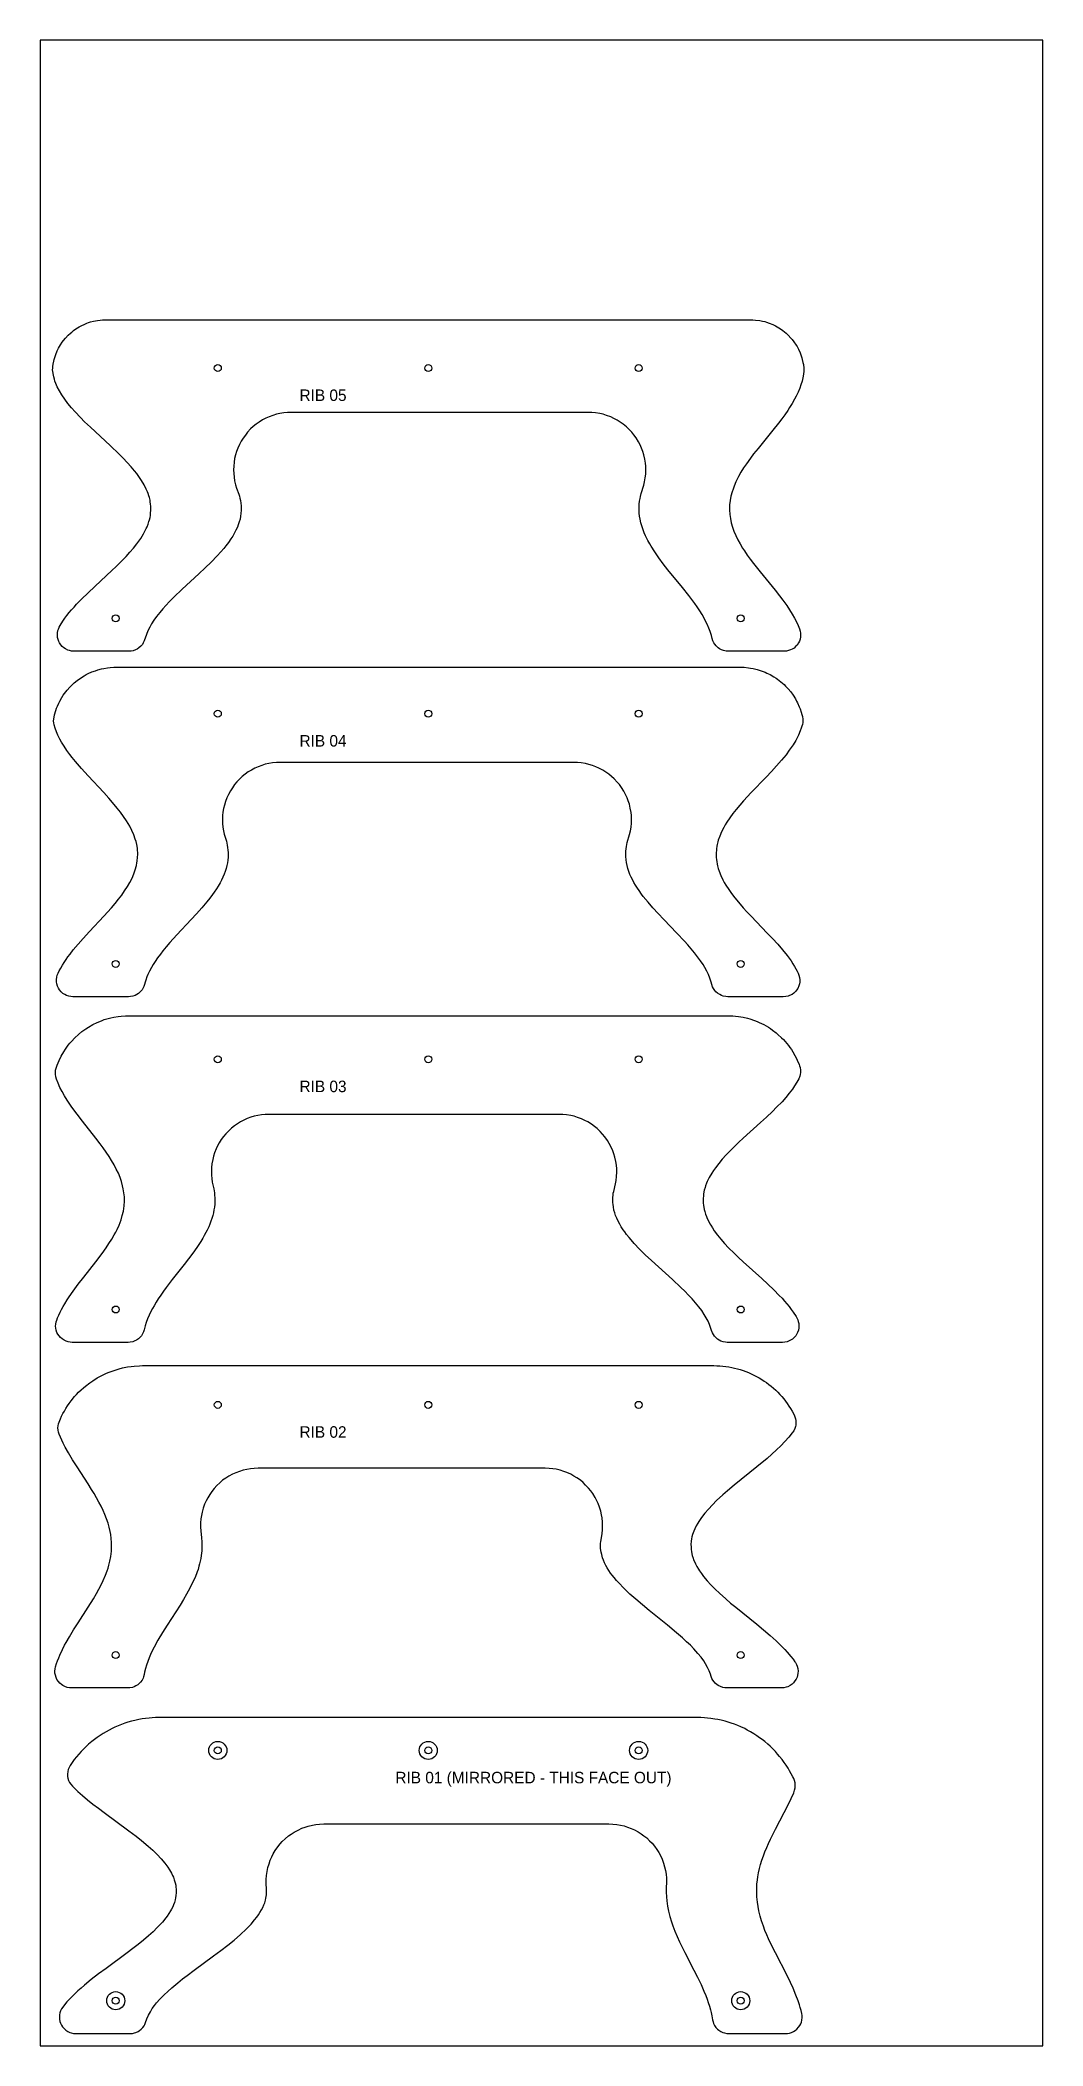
# Model space of a CAD drawing. Header units: millimetres. Extents: x 0 to 1220, y 0 to 2440.
import ezdxf
from ezdxf.enums import TextEntityAlignment as Align

# ---------------------------------------------------------------- set-up
doc = ezdxf.new("R2010")
doc.units = ezdxf.units.MM
for name, color, linetype in [('CUT_HOLES', 5, 'Continuous'), ('CUT_OUTSIDE', 1, 'Continuous'), ('LABEL', 7, 'Continuous'), ('POCKET_COUNTERBORE_10MM', 3, 'Continuous'), ('SHEET', 8, 'Continuous')]:
    doc.layers.add(name, color=color, linetype=linetype)

msp = doc.modelspace()

# ---------------------------------------------------------------- linework, layer by layer
at = {"layer": 'CUT_HOLES'}
for centre in [(216.2, 2041), (472.2, 2041), (728.2, 2041), (92, 1736.6), (852.4, 1736.6), (216.2, 1620.6), (472.2, 1620.6), (728.2, 1620.6), (92, 1316.2), (852.4, 1316.2), (216.2, 1200.2), (472.2, 1200.2), (728.2, 1200.2), (92, 895.8), (852.4, 895.8), (216.2, 779.8), (472.2, 779.8), (728.2, 779.8), (92, 475.4), (852.4, 475.4), (216.2, 359.4), (472.2, 359.4), (728.2, 359.4), (92, 55), (852.4, 55)]:
    msp.add_circle(centre, 4.25, dxfattribs=at)
at = {"layer": 'CUT_OUTSIDE'}
for points in [[(15.3, 2040.9), (15.5, 2043.1), (15.9, 2045.9), (16.6, 2049.3), (17.1, 2051.5), (17.9, 2054.1), (19, 2057.5), (20.9, 2062.1), (22.5, 2065.2), (23.5, 2067.1), (25, 2069.5), (26.9, 2072.4), (28.6, 2074.7), (30.9, 2077.5), (34.3, 2081.1), (36.8, 2083.5), (38.5, 2084.9), (40.7, 2086.6), (43.5, 2088.7), (47.7, 2091.3), (50.9, 2093), (53.4, 2094.2), (56.7, 2095.5), (58.7, 2096.3), (61.4, 2097.1), (64.8, 2098), (69.7, 2099), (73.2, 2099.5), (75.9, 2099.7), (80, 2099.8), (864.3, 2099.8), (867, 2099.8), (870.5, 2099.5), (875.5, 2098.9), (878.9, 2098.2), (881.6, 2097.5), (883.7, 2096.9), (887, 2095.8), (891.6, 2093.9), (894.8, 2092.3), (896.7, 2091.3), (900.9, 2088.7), (903.7, 2086.6), (905.5, 2085.3), (907.6, 2083.5), (910.1, 2081.1), (913.5, 2077.5), (914.9, 2075.8), (917, 2073), (919.8, 2069), (920.9, 2067.1), (922.5, 2064), (924.6, 2059.4), (925.8, 2056.1), (926.7, 2053.5), (927.3, 2051.4), (928.1, 2047.9), (928.6, 2045.2), (929.1, 2041), (929.1, 2037.2), (928.7, 2033.7), (927.9, 2029), (927, 2025.2), (925.7, 2020.5), (924.3, 2016.7), (922.2, 2011.6), (920, 2006.8), (918, 2003.1), (915.1, 1998), (911.9, 1992.9), (909.6, 1989.4), (906.1, 1984.3), (902.4, 1979.3), (898.4, 1974.2), (891.6, 1965.6), (873.5, 1943.4), (868.1, 1936.6), (864.3, 1931.5), (859.4, 1924.7), (855.9, 1919.5), (852.7, 1914.3), (849.8, 1909.2), (848.1, 1905.8), (846.5, 1902.5), (844.2, 1897.2), (843, 1893.9), (841.9, 1890.5), (840.5, 1885.3), (839.5, 1880.1), (838.9, 1874.8), (838.8, 1871.7), (838.8, 1868.4), (839.1, 1863.1), (839.8, 1858), (840.9, 1852.9), (842.3, 1847.7), (844.1, 1842.7), (846.3, 1837.5), (848.8, 1832.3), (851.6, 1827.2), (854.7, 1822.1), (857, 1818.6), (860.4, 1813.5), (864, 1808.5), (867.9, 1803.3), (876, 1793), (894.2, 1770.8), (899.5, 1764), (903.5, 1758.8), (908.3, 1752.1), (911.8, 1747), (915.1, 1741.6), (917.9, 1736.8), (920.5, 1731.7), (922.3, 1727.9), (923.9, 1724), (924.8, 1721.1), (925.2, 1718.6), (925.3, 1716), (925.1, 1713.9), (924.6, 1711.4), (923.8, 1709), (922.7, 1706.6), (920.9, 1704.1), (919.2, 1702.2), (917.2, 1700.5), (915, 1699.1), (913.1, 1698.2), (910.7, 1697.3), (908.2, 1696.8), (905.5, 1696.6), (837.2, 1696.6), (834.7, 1696.8), (831.5, 1697.4), (829, 1698.3), (826.6, 1699.6), (824.8, 1700.8), (822.4, 1703), (820.7, 1705.1), (819.6, 1706.9), (818.5, 1709.4), (817.6, 1712.1), (816.7, 1715.8), (815.2, 1720.4), (813.6, 1724.8), (811.5, 1729.5), (809.3, 1734.1), (807.5, 1737.5), (805.4, 1741.1), (802.5, 1745.8), (799.4, 1750.5), (796.5, 1754.6), (793, 1759.5), (789.3, 1764.3), (781.6, 1774), (763.8, 1795.8), (758.1, 1803.1), (752.8, 1810.1), (747.8, 1817.4), (743.4, 1824.2), (741.7, 1827.1), (739.5, 1831.1), (736.6, 1836.8), (734.9, 1840.8), (733.2, 1845.3), (732, 1849), (730.9, 1852.7), (730, 1857.1), (729.4, 1860.7), (729, 1864.6), (728.8, 1868.2), (728.8, 1871.8), (729, 1875.4), (729.4, 1879), (729.9, 1882.2), (730.5, 1884.9), (731.4, 1888.6), (734.4, 1898.4), (735.5, 1902.6), (736.3, 1907.4), (736.8, 1912), (737, 1917.2), (736.8, 1921.6), (736.5, 1925.5), (735.7, 1930.3), (734.6, 1935.4), (733.3, 1939.6), (731.8, 1943.5), (730, 1947.7), (728, 1951.5), (725.1, 1956.2), (722.5, 1959.7), (719.9, 1963), (716.8, 1966.4), (713.6, 1969.4), (709.4, 1972.9), (705.8, 1975.4), (701.9, 1977.8), (698.2, 1979.8), (694.3, 1981.6), (689.1, 1983.5), (685, 1984.8), (680.9, 1985.7), (675.7, 1986.6), (671.4, 1987), (666.9, 1987.1), (305.4, 1987.1), (300.9, 1987), (296.4, 1986.6), (291.8, 1985.8), (287.4, 1984.8), (283, 1983.5), (278.7, 1981.9), (274.5, 1980), (270.7, 1978), (266.6, 1975.4), (262.9, 1972.8), (259.3, 1969.9), (256.1, 1967), (252.4, 1962.9), (249.7, 1959.6), (246.9, 1955.6), (244.6, 1952), (242.4, 1947.9), (240.6, 1943.7), (239, 1939.4), (237.8, 1935.4), (236.7, 1931), (235.9, 1926.5), (235.5, 1921.9), (235.3, 1917.3), (235.5, 1912.7), (235.9, 1908.2), (236.6, 1903.7), (237.7, 1899.2), (238.9, 1895.1), (241.7, 1887.5), (242.5, 1885.1), (243.1, 1882.8), (243.7, 1880), (244.3, 1876.5), (244.6, 1873.6), (244.7, 1871.2), (244.7, 1868), (244.4, 1864.1), (244, 1860.9), (243.2, 1857.4), (242.3, 1854), (241, 1850.3), (240, 1847.6), (238.3, 1844), (236.5, 1840.6), (234.3, 1836.7), (232.2, 1833.5), (229.1, 1829), (225.9, 1824.8), (223.4, 1821.7), (219.7, 1817.4), (215.4, 1812.7), (208.1, 1805.1), (200.8, 1798), (193.2, 1790.9), (172.7, 1771.9), (162.8, 1762.4), (157.6, 1757.2), (153.1, 1752.3), (149.4, 1748.3), (145.5, 1743.6), (141.8, 1738.9), (138.4, 1734.3), (135.5, 1729.8), (133.3, 1725.8), (131, 1721.2), (129.3, 1717), (126.7, 1709.1), (125.5, 1706.7), (124.4, 1704.9), (122.7, 1702.8), (120.3, 1700.7), (118.1, 1699.2), (116.2, 1698.3), (113.2, 1697.2), (110.6, 1696.8), (108.3, 1696.6), (41.1, 1696.6), (38.1, 1696.8), (35.6, 1697.3), (33.7, 1698), (30.9, 1699.4), (28.7, 1700.8), (26.8, 1702.5), (25.1, 1704.5), (23.7, 1706.6), (22.7, 1708.5), (21.8, 1710.9), (21.2, 1713.4), (21, 1716), (21.1, 1719.1), (21.6, 1721.6), (22.2, 1723.6), (23.3, 1726), (24.4, 1727.9), (27.8, 1733.3), (30.2, 1736.7), (32.7, 1740.1), (35.4, 1743.5), (38.1, 1746.8), (41.3, 1750.3), (44.4, 1753.8), (50.9, 1760.5), (57.9, 1767.4), (67, 1775.9), (87.3, 1794.7), (92.7, 1799.8), (97.9, 1804.9), (104.5, 1811.7), (109.2, 1816.9), (113.7, 1822.1), (117.7, 1827.1), (120.2, 1830.6), (122.5, 1833.9), (125.8, 1839.2), (127.6, 1842.5), (129.2, 1845.8), (130.1, 1847.9), (131.3, 1851), (132.4, 1854.3), (133, 1856.3), (133.7, 1859.4), (134.1, 1861.6), (134.5, 1864.7), (134.7, 1868), (134.8, 1870.1), (134.7, 1873.1), (134.5, 1875.3), (134, 1878.3), (133.7, 1880.4), (132.9, 1883.5), (132.4, 1885.5), (131.3, 1888.6), (130.6, 1890.6), (129.1, 1893.9), (126.6, 1899), (123.5, 1904.2), (120, 1909.3), (117.6, 1912.7), (114.9, 1916), (110.6, 1921.1), (106.1, 1926.2), (101.2, 1931.3), (96, 1936.5), (85.3, 1946.8), (61.3, 1969), (54.2, 1975.8), (49, 1981), (42.7, 1987.7), (38.1, 1992.8), (33.7, 1998.1), (29.9, 2003.3), (26.4, 2008.4), (23.5, 2013.2), (20.9, 2018.3), (19.2, 2022.3), (18.1, 2025.1), (17.4, 2027.4), (16.6, 2030.2), (16.1, 2032.5), (15.4, 2036.9), (15.2, 2039), (15.3, 2040.9)], [(40, 1276.2), (37.5, 1276.4), (34.9, 1276.9), (32.3, 1277.7), (29.9, 1278.9), (27.7, 1280.4), (25.7, 1282.1), (23.6, 1284.6), (22.2, 1286.9), (21.1, 1289.3), (20.4, 1291.9), (20, 1294.5), (19.9, 1297.2), (20.2, 1299.9), (20.9, 1302.5), (21.8, 1304.8), (23.3, 1307.8), (25.1, 1311.2), (27.1, 1314.6), (29.2, 1318), (31.5, 1321.4), (33.9, 1324.8), (36.4, 1328.2), (40.4, 1333.2), (46.1, 1340.1), (52.2, 1347), (60, 1355.5), (77.6, 1374.3), (86.8, 1384.5), (91.2, 1389.7), (95.3, 1394.8), (99.3, 1400), (102.8, 1405), (106.2, 1410.2), (109.2, 1415.4), (111.8, 1420.5), (114, 1425.7), (115.8, 1430.8), (117.2, 1435.9), (117.8, 1439.1), (118.1, 1441), (118.6, 1446), (118.7, 1449.3), (118.7, 1451.3), (118.5, 1454.4), (118.3, 1456.5), (117.9, 1459.6), (117.5, 1461.6), (116.7, 1465), (115.8, 1468.1), (113.9, 1473.4), (111.6, 1478.7), (109, 1483.8), (107.1, 1487), (105, 1490.4), (101.6, 1495.6), (97.8, 1500.8), (93.8, 1505.8), (88.2, 1512.7), (83.7, 1517.8), (77.5, 1524.7), (58.3, 1545.2), (50.4, 1553.8), (43, 1562.3), (39, 1567.3), (36.2, 1570.9), (32.4, 1576), (29.1, 1580.9), (26, 1586), (23.9, 1589.8), (21.6, 1594.5), (19.9, 1598.4), (18.2, 1603), (17, 1607.2), (16.6, 1609.3), (16.4, 1611.6), (16.5, 1614.4), (16.9, 1616.5), (17.5, 1619.4), (19, 1624.3), (20.1, 1627.3), (21, 1629.7), (22.8, 1633.6), (24, 1635.9), (26.5, 1640.4), (28.2, 1643), (29.7, 1645.1), (32.8, 1649.1), (36.2, 1652.9), (39.8, 1656.5), (41.6, 1658.2), (45, 1660.9), (49.1, 1663.9), (53.4, 1666.6), (56.2, 1668.1), (58.4, 1669.3), (63.1, 1671.4), (67.2, 1672.9), (70.2, 1673.9), (74.5, 1675), (77.6, 1675.7), (81.9, 1676.4), (85.1, 1676.8), (89.5, 1677.1), (92.5, 1677.1), (851.8, 1677.1), (856.7, 1677), (861.8, 1676.5), (864.3, 1676.1), (867.4, 1675.6), (872.3, 1674.4), (877.2, 1672.9), (882, 1671.1), (884.3, 1670.1), (888.2, 1668.2), (892.6, 1665.6), (895.3, 1663.9), (897.3, 1662.5), (901.3, 1659.4), (905.2, 1656), (907, 1654.2), (910, 1651), (913.2, 1647.1), (916.2, 1643), (918.9, 1638.7), (920.4, 1636), (921.5, 1633.7), (923.6, 1629), (924.6, 1626.7), (926, 1622.5), (926.8, 1619.5), (927.5, 1617), (927.9, 1614), (928, 1611.7), (927.8, 1609.8), (927.4, 1607.4), (926.8, 1605.3), (926.1, 1603), (924.8, 1599.7), (922.6, 1594.5), (921, 1591.2), (919.3, 1588.1), (916, 1582.7), (913.7, 1579.3), (911.5, 1576.1), (907.5, 1570.7), (901.9, 1563.9), (896, 1557.2), (889.7, 1550.4), (883.2, 1543.5), (865.1, 1524.7), (855.7, 1514.5), (851.1, 1509.3), (846.8, 1504.2), (842.8, 1499), (839.1, 1494), (835.6, 1488.7), (833.5, 1485.3), (831.7, 1482.1), (829, 1476.9), (826.9, 1471.8), (825.1, 1466.7), (824.6, 1464.7), (823.8, 1461.5), (823.4, 1459.6), (823, 1456.4), (822.8, 1454.4), (822.6, 1451.3), (822.5, 1449.3), (822.6, 1446), (822.9, 1442.9), (823.2, 1440.8), (823.7, 1437.7), (824.2, 1435.6), (825.1, 1432.3), (826.1, 1429.2), (828.1, 1423.9), (830.7, 1418.6), (832.4, 1415.4), (834.4, 1412), (837.8, 1406.7), (841.3, 1401.7), (845.3, 1396.5), (849.5, 1391.4), (855.4, 1384.6), (860, 1379.5), (864.9, 1374.3), (884.6, 1353.8), (891.1, 1347), (897.4, 1340.1), (903.1, 1333.4), (908.7, 1326.4), (911.3, 1323), (913.6, 1319.8), (915.8, 1316.4), (917.9, 1313), (921, 1307.5), (922.2, 1305.1), (923.2, 1302.7), (924, 1299.6), (924.3, 1296.9), (924.2, 1294.2), (923.9, 1292.1), (923.1, 1289.5), (921.8, 1286.5), (920.3, 1284.3), (919, 1282.6), (917, 1280.8), (914.8, 1279.2), (911.9, 1277.7), (909.9, 1277), (907.3, 1276.4), (904.2, 1276.2), (836.8, 1276.2), (834.2, 1276.4), (831.1, 1277), (829.1, 1277.7), (826.8, 1278.8), (824.1, 1280.6), (822.2, 1282.4), (820.8, 1284), (819.3, 1286.2), (818.2, 1288.5), (817.3, 1291.2), (816.5, 1294.2), (815, 1298.7), (813.1, 1303.3), (811.1, 1307.4), (808.6, 1311.9), (806.5, 1315.4), (803.4, 1320), (799.9, 1324.8), (796.2, 1329.7), (792.2, 1334.5), (788.1, 1339.3), (783.8, 1344), (774.8, 1353.6), (758.8, 1370.3), (752, 1377.4), (745.4, 1384.6), (739.6, 1391.2), (733.8, 1398.4), (731.7, 1401.2), (728.7, 1405.4), (726.7, 1408.3), (724.3, 1412.2), (722.4, 1415.3), (721, 1417.9), (719.1, 1421.8), (717.6, 1425.1), (716.2, 1428.8), (715.1, 1432.3), (714.2, 1435.8), (713.4, 1439.5), (712.9, 1442.9), (712.6, 1446.7), (712.6, 1449.9), (712.7, 1453.3), (712.9, 1456.1), (713.4, 1459), (713.8, 1461.3), (714.4, 1464.1), (717.2, 1473.5), (718.2, 1478), (719, 1482.7), (719.4, 1487.3), (719.5, 1492.5), (719.3, 1496.7), (718.9, 1500.6), (718, 1505.8), (716.9, 1510.4), (715.6, 1514.5), (714.1, 1518.4), (712.2, 1522.5), (710.1, 1526.3), (707.2, 1530.9), (704.7, 1534.4), (702.2, 1537.4), (698.5, 1541.4), (695.3, 1544.3), (691.8, 1547.1), (688.4, 1549.5), (684.7, 1551.8), (679.9, 1554.4), (676, 1556.1), (672.1, 1557.6), (667.7, 1558.9), (663.6, 1559.9), (658.2, 1560.8), (653.9, 1561.2), (649.6, 1561.3), (292.1, 1561.3), (287.5, 1561.2), (282.9, 1560.7), (278.4, 1560), (274, 1559), (269.6, 1557.7), (265.3, 1556.1), (261.2, 1554.2), (257.1, 1552.1), (253.2, 1549.7), (249.5, 1547.1), (246, 1544.2), (242.6, 1541.1), (239.5, 1537.8), (236.6, 1534.3), (233.9, 1530.6), (231.6, 1526.9), (229, 1522.1), (227.2, 1518.2), (225.5, 1513.7), (224.3, 1509.5), (223.2, 1505.1), (222.5, 1501), (222.1, 1496.7), (221.9, 1491.2), (222, 1486.9), (222.4, 1482.4), (223.1, 1478.3), (224, 1474.1), (226.6, 1465.4), (227.6, 1460.7), (228.1, 1458), (228.5, 1454.7), (228.7, 1451.9), (228.7, 1449.5), (228.6, 1446.2), (228.3, 1442.5), (227.8, 1439.1), (227.2, 1435.9), (226.3, 1432.3), (225.2, 1428.8), (223.8, 1425.2), (222.4, 1421.8), (220.5, 1418), (218.9, 1414.8), (216.5, 1410.8), (214.5, 1407.6), (211.8, 1403.6), (209.7, 1400.6), (206.5, 1396.3), (202.8, 1391.7), (196.6, 1384.3), (190.3, 1377.2), (183.8, 1370.2), (166.3, 1351.5), (157.9, 1342.2), (153.4, 1337), (149.5, 1332.2), (146.4, 1328.2), (143, 1323.6), (139.8, 1319), (137.5, 1315.3), (135.5, 1311.9), (133.1, 1307.5), (131.2, 1303.3), (130, 1300.6), (128.5, 1296.4), (126.3, 1288.9), (125.4, 1287), (124, 1284.7), (122.3, 1282.6), (119.9, 1280.4), (117.7, 1278.9), (115.8, 1277.9), (112.7, 1276.9), (110.1, 1276.4), (107.5, 1276.2), (40, 1276.2)], [(39, 855.8), (36.6, 855.9), (34, 856.4), (31.6, 857.2), (29.3, 858.3), (26.7, 860), (24.8, 861.7), (23.1, 863.6), (21.6, 865.7), (20.5, 868), (19.6, 870.5), (19.1, 873), (18.9, 875.5), (19, 878.1), (19.5, 880.6), (20.2, 883), (21.3, 885.7), (22.7, 889.1), (24.4, 892.5), (26.1, 895.9), (27.9, 899.3), (29.9, 902.7), (33, 907.7), (35.3, 911.3), (40.1, 918.1), (46.4, 926.6), (53, 935.1), (67.8, 953.9), (75.6, 964.1), (80.4, 970.9), (83.8, 976), (87.2, 981.3), (90.2, 986.5), (92, 989.8), (93.6, 993.1), (96, 998.4), (97.3, 1001.7), (98.5, 1005), (100, 1010.2), (101.3, 1015.6), (101.8, 1018.8), (102.2, 1022.1), (102.5, 1027.5), (102.5, 1032.7), (102, 1037.6), (101.2, 1042.6), (100.4, 1046.3), (99, 1051.4), (97.3, 1056.4), (95.2, 1061.5), (92.7, 1066.6), (90, 1071.8), (87, 1076.9), (83.9, 1082), (80.4, 1087.1), (76.7, 1092.3), (73, 1097.4), (67.7, 1104.2), (51.5, 1124.8), (44.9, 1133.4), (38.7, 1141.9), (35.2, 1146.9), (32.9, 1150.5), (29.7, 1155.6), (26.8, 1160.8), (24.1, 1165.9), (21.8, 1171.1), (19.8, 1176.2), (19, 1178.8), (18.6, 1181.9), (18.6, 1184.5), (18.9, 1187), (19.5, 1189.2), (20.8, 1193.1), (21.9, 1195.9), (23.1, 1198.7), (25.7, 1204.1), (28.7, 1209.3), (30.8, 1212.5), (34.3, 1217.3), (36.1, 1219.7), (38.1, 1222), (42.2, 1226.3), (46.7, 1230.5), (50.9, 1233.9), (55.7, 1237.4), (58.9, 1239.4), (64.1, 1242.4), (69.5, 1245.1), (74.5, 1247.1), (78, 1248.4), (83, 1249.9), (86, 1250.7), (89.6, 1251.5), (94.9, 1252.3), (98.5, 1252.7), (103.9, 1253.1), (107.4, 1253.2), (836.9, 1253.2), (842.9, 1253), (845.9, 1252.7), (849.5, 1252.3), (852.5, 1251.9), (855.5, 1251.3), (860.7, 1250.1), (863.6, 1249.3), (869.3, 1247.4), (872.2, 1246.3), (874.9, 1245.1), (880.4, 1242.4), (883.5, 1240.7), (886.1, 1239.1), (888.6, 1237.5), (891.2, 1235.7), (895.4, 1232.4), (897.7, 1230.5), (902.1, 1226.4), (904.3, 1224.2), (906.3, 1222), (908.6, 1219.2), (910.5, 1216.8), (912.3, 1214.4), (914, 1211.9), (915.7, 1209.3), (918.3, 1204.7), (919.7, 1202), (921, 1199.2), (923.4, 1193.7), (923.9, 1192.2), (924.5, 1190), (925, 1186.9), (925, 1184.2), (924.6, 1181.6), (924.1, 1179.5), (922.9, 1176.6), (920.7, 1172.5), (917.8, 1167.7), (915.2, 1164), (911.4, 1158.9), (907.2, 1153.8), (902.6, 1148.6), (896.1, 1141.8), (891, 1136.7), (883.8, 1129.9), (876.3, 1123.1), (855.5, 1104.3), (850, 1099.2), (844.7, 1094.1), (839.5, 1088.9), (834.5, 1083.8), (829.9, 1078.6), (825.7, 1073.6), (821.6, 1068.3), (819.2, 1064.9), (817.1, 1061.7), (814.1, 1056.5), (811.6, 1051.4), (810.8, 1049.4), (809.6, 1046.3), (809, 1044.3), (808.1, 1041.1), (807.7, 1039.1), (807.1, 1036), (806.9, 1034), (806.7, 1030.9), (806.6, 1028.9), (806.8, 1025.6), (807.1, 1022.5), (807.4, 1020.3), (808, 1017.4), (808.6, 1015.2), (809.6, 1011.9), (810.7, 1008.8), (811.6, 1006.7), (813.1, 1003.5), (814.8, 1000.2), (816, 998.2), (818, 995), (820.2, 991.6), (824.2, 986.3), (828.2, 981.3), (832.8, 976.1), (837.6, 971), (844.4, 964.2), (849.7, 959.1), (855.3, 953.9), (878, 933.4), (885.4, 926.6), (892.6, 919.7), (899.2, 913), (902.6, 909.4), (905.7, 906), (908.6, 902.6), (911.2, 899.4), (913.8, 896), (916.2, 892.6), (919.8, 887.1), (920.5, 885.8), (921.7, 883.3), (922.4, 881.3), (923, 878.8), (923.2, 876.2), (923.1, 873.5), (922.5, 870.5), (921.6, 868), (920.7, 866.1), (919.3, 863.9), (917.6, 861.9), (915.2, 859.8), (913, 858.4), (910.6, 857.2), (908.7, 856.6), (906.1, 856), (903.1, 855.8), (835.9, 855.8), (833.8, 855.9), (831.2, 856.4), (828.3, 857.4), (826, 858.5), (824.3, 859.7), (821.9, 861.7), (820.6, 863.2), (819.1, 865.3), (817.9, 867.6), (816.9, 870.1), (815.8, 873.8), (814.4, 877.7), (812.6, 881.7), (810.5, 885.8), (808.1, 889.8), (804.9, 894.5), (801.4, 899.2), (797.4, 903.9), (793.3, 908.7), (788.9, 913.3), (784.3, 918), (779.5, 922.7), (769.3, 932.2), (743.7, 955.4), (736.2, 962.4), (729.3, 969.3), (722.7, 976.2), (719, 980.4), (716.6, 983.3), (713.5, 987.2), (711.3, 990.1), (709.5, 992.7), (707, 996.5), (705.1, 999.7), (703.2, 1003.4), (701.6, 1006.8), (700.2, 1010.2), (699.1, 1013.5), (698.2, 1016.7), (697.4, 1020.5), (697, 1023.5), (696.8, 1025.9), (696.7, 1028.6), (696.8, 1032.1), (697, 1034.9), (697.3, 1037.2), (697.8, 1039.4), (700, 1048.5), (700.8, 1052.8), (701.4, 1057.7), (701.6, 1062.7), (701.5, 1066.9), (701.1, 1071.2), (700.4, 1076), (699.2, 1081.2), (698, 1085.3), (696.6, 1089), (694.4, 1094.1), (692.3, 1097.9), (690.1, 1101.5), (687.1, 1105.8), (684.3, 1109.2), (681.5, 1112.3), (677.6, 1115.9), (674.3, 1118.6), (670.9, 1121.1), (666.4, 1123.9), (662.6, 1125.9), (658.7, 1127.7), (653.8, 1129.5), (649.6, 1130.8), (645.5, 1131.8), (640.3, 1132.6), (636, 1133), (631.5, 1133.2), (278.6, 1133.2), (274, 1133), (269.5, 1132.6), (265, 1131.9), (260.6, 1130.9), (256.3, 1129.6), (252, 1128), (247.9, 1126.2), (243.8, 1124.1), (240, 1121.7), (236.3, 1119.1), (232.7, 1116.3), (229.1, 1112.9), (226, 1109.6), (223.1, 1106.1), (220.4, 1102.5), (218, 1098.6), (216, 1095), (214.2, 1091.1), (212.3, 1086.3), (211, 1082.4), (210, 1078.2), (209, 1072.9), (208.6, 1068.6), (208.4, 1064.7), (208.5, 1059.3), (208.8, 1055), (209.4, 1050.9), (211.2, 1042.7), (212, 1037.8), (212.3, 1034.6), (212.5, 1032), (212.5, 1029.6), (212.5, 1026.5), (212.4, 1023.9), (212, 1020.4), (211.5, 1017), (210.8, 1013.4), (210, 1010.1), (208.9, 1006.4), (207.9, 1003.2), (206.4, 999.5), (205.1, 996.4), (203.3, 992.5), (201.8, 989.5), (199.7, 985.7), (198, 982.7), (195.5, 978.5), (190.7, 971.3), (185.8, 964.4), (180.5, 957.4), (175.3, 950.6), (160.6, 932.1), (153.5, 922.7), (150.1, 918.1), (146.8, 913.4), (143.7, 908.7), (141.3, 904.9), (138.6, 900.4), (136.7, 897), (134.8, 893.5), (132.7, 889.1), (130.8, 884.5), (129.1, 880), (127.9, 875.8), (126.7, 871.2), (125.8, 868.5), (124.7, 866.1), (123.2, 863.8), (121.9, 862.2), (119.9, 860.3), (117.2, 858.5), (115.3, 857.5), (112.8, 856.6), (109.7, 856), (107.1, 855.8), (39, 855.8)], [(38.1, 435.4), (35.6, 435.6), (33, 436), (30, 437.1), (27.7, 438.3), (25.9, 439.5), (23.9, 441.2), (22.2, 443.2), (20.5, 445.9), (19.4, 448.3), (18.6, 450.8), (18.1, 453.4), (18, 456), (18.3, 458.7), (18.8, 461.1), (20.1, 465), (21.3, 468.4), (22.7, 472.1), (24.1, 475.5), (27.3, 482.3), (29.8, 487.3), (31.7, 490.8), (35.6, 497.7), (40.8, 506.2), (46.2, 514.7), (58.4, 533.5), (64.8, 543.7), (68.8, 550.5), (71.6, 555.6), (74.3, 560.9), (76.8, 566.1), (79.6, 572.7), (81.5, 578), (82.6, 581.3), (83.6, 584.7), (84.9, 589.8), (85.9, 595.2), (86.3, 598.5), (86.7, 601.7), (86.9, 607), (86.9, 612.3), (86.5, 617.2), (85.9, 622.2), (85.2, 625.9), (84, 631), (82.6, 636), (80.9, 641.1), (78.9, 646.3), (76.6, 651.4), (74.2, 656.5), (71.6, 661.6), (68.7, 666.7), (65.7, 671.9), (62.6, 677), (58.3, 683.8), (45, 704.4), (39.6, 712.9), (34.5, 721.4), (30.6, 728.4), (28, 733.3), (26.4, 736.7), (24.7, 740.4), (23.1, 744.1), (22.3, 746.7), (21.8, 749.2), (21.7, 751.7), (21.8, 754.3), (22.3, 756.8), (23, 758.8), (24.7, 762.8), (26.2, 766), (27.8, 769.2), (29.6, 772.3), (31.4, 775.4), (33.3, 778.5), (35.3, 781.4), (37.9, 784.8), (42, 789.9), (44.4, 792.5), (46.9, 795.1), (50, 798.1), (52.6, 800.4), (55.4, 802.7), (60.5, 806.7), (64.1, 809.2), (69.6, 812.6), (72.8, 814.4), (75.9, 816), (79.8, 817.8), (83, 819.2), (86.4, 820.5), (92.5, 822.6), (96.1, 823.7), (100.2, 824.7), (106.5, 825.9), (110.7, 826.6), (114.3, 827), (120.8, 827.4), (124.5, 827.5), (819.5, 827.5), (823.5, 827.4), (827.1, 827.2), (830.7, 826.9), (834.3, 826.5), (837.8, 826), (841.4, 825.3), (844.9, 824.5), (848.3, 823.7), (851.8, 822.7), (855.2, 821.5), (858.6, 820.3), (861.9, 819), (865.2, 817.6), (868.5, 816), (871.6, 814.4), (874.8, 812.6), (877.9, 810.8), (880.9, 808.8), (883.8, 806.8), (886.7, 804.6), (889.5, 802.4), (892.2, 800), (894.9, 797.6), (897.5, 795.1), (900, 792.5), (902.4, 789.9), (904.7, 787.1), (906.9, 784.3), (909, 781.4), (911.1, 778.4), (913, 775.4), (914.9, 772.3), (917.4, 767.6), (918.3, 765.4), (919.2, 762.6), (919.5, 760.6), (919.6, 758.2), (919.4, 755.2), (919, 753.3), (918.2, 750.9), (916.9, 748.2), (915.1, 745.6), (910.9, 740.4), (906.1, 735.1), (901.3, 730.1), (896, 725), (890.3, 719.8), (884.4, 714.7), (872, 704.4), (844.5, 682.2), (836.4, 675.4), (830.5, 670.2), (823.1, 663.4), (817.9, 658.3), (813, 653.1), (808.6, 648), (804.7, 642.9), (801.3, 637.9), (800.1, 635.9), (798.3, 632.8), (796.5, 629), (795.2, 626), (794.5, 624.2), (793.9, 622.1), (793.1, 619.2), (792.6, 617), (792.2, 614.1), (791.8, 610.1), (791.9, 606.9), (792.1, 603.8), (792.4, 601.6), (792.9, 598.7), (793.5, 596.5), (794.4, 593.4), (795.1, 591.4), (796.4, 588.3), (797.4, 586.3), (799, 583.1), (801, 579.8), (802.3, 577.8), (804.5, 574.6), (807, 571.2), (811.4, 565.9), (816, 560.9), (821.1, 555.7), (826.5, 550.6), (834.1, 543.8), (840.1, 538.7), (846.3, 533.5), (871.8, 513), (880, 506.2), (888.1, 499.3), (895.6, 492.6), (899.3, 489), (902.8, 485.6), (906.1, 482.2), (909, 479), (913.5, 473.6), (916, 470.4), (918.4, 467), (918.9, 466.3), (920.2, 463.8), (921, 461.8), (921.7, 459.2), (922.1, 456), (922, 453.3), (921.5, 450.7), (920.9, 448.6), (919.8, 446.2), (918.4, 443.9), (916.7, 441.8), (914.8, 439.9), (912.6, 438.4), (909.7, 436.9), (907.7, 436.2), (905, 435.6), (902, 435.4), (835.3, 435.4), (833.2, 435.5), (830.7, 436), (827.8, 437), (825.9, 437.8), (823.8, 439.2), (821.4, 441.2), (820.1, 442.7), (818.6, 444.7), (817.3, 446.9), (816.4, 449.4), (815.5, 452.3), (813.9, 456.3), (812, 460.5), (809.6, 464.8), (807.3, 468.5), (804.1, 472.9), (800.3, 477.5), (795.4, 482.9), (791.1, 487.3), (786.5, 491.7), (781.7, 496.2), (774.4, 502.5), (763.3, 511.8), (741, 529.7), (732.8, 536.5), (724.6, 543.4), (717.5, 549.7), (710.1, 556.8), (703.9, 563.2), (701.4, 566), (698.3, 569.7), (696, 572.6), (694.1, 575.1), (691.8, 578.5), (689.9, 581.7), (688.4, 584.3), (686.7, 587.6), (685.4, 590.8), (684.3, 593.9), (683.2, 597.6), (682.6, 600.5), (682.2, 602.7), (681.9, 605.5), (681.8, 607.7), (681.9, 611.1), (682.1, 613.5), (682.4, 615.6), (683.8, 623.4), (684.2, 627.7), (684.4, 632.6), (684.2, 637.1), (683.7, 642.3), (683.1, 646.2), (682.1, 650.4), (680.6, 655.4), (678.8, 659.9), (677, 663.9), (675.2, 667.3), (672.4, 671.8), (670, 675.2), (667.3, 678.5), (663.7, 682.3), (660.7, 685.2), (657.3, 688), (653.1, 691), (649.5, 693.2), (645.7, 695.3), (641, 697.4), (637.1, 698.9), (632.9, 700.2), (627.8, 701.4), (623.7, 702.1), (619.4, 702.5), (614.3, 702.7), (265.3, 702.7), (260.6, 702.5), (256, 702.1), (251.4, 701.3), (246.9, 700.3), (242.5, 698.9), (238.1, 697.3), (233.9, 695.4), (229.8, 693.2), (225.9, 690.7), (222.1, 688), (218.6, 685), (215.2, 681.8), (211.8, 678.1), (208.9, 674.5), (206.3, 670.7), (203.9, 666.7), (201.9, 662.9), (200.2, 658.9), (198.5, 654.3), (197, 649.2), (196.2, 645.3), (195.6, 641), (195.2, 636.1), (195.1, 631), (195.4, 626.4), (196.4, 617.9), (196.8, 613.2), (196.9, 607.7), (196.7, 602.2), (196.1, 596.5), (195.5, 592.9), (194.9, 589.8), (194.1, 586.4), (193.2, 583.4), (192.1, 579.6), (191, 576.5), (188.5, 569.9), (185.6, 563.6), (182.2, 556.8), (178.2, 549.6), (174.4, 543), (170.2, 536.2), (154.4, 511.8), (148.8, 502.9), (143.2, 493.5), (138.7, 485.2), (136.5, 480.7), (134.5, 476.3), (132.6, 471.9), (130.9, 467.4), (129.4, 463), (128.3, 459.2), (127.2, 454.8), (126.5, 451.6), (125.9, 449.1), (125.2, 447.2), (124, 445), (122.2, 442.5), (120.5, 440.7), (118.9, 439.4), (116.4, 437.8), (114.5, 436.9), (112.2, 436.1), (109.2, 435.5), (106.8, 435.4), (38.1, 435.4)], [(907, 15), (909.4, 15.1), (911.9, 15.6), (914.3, 16.4), (916.6, 17.4), (918.8, 18.8), (920.8, 20.4), (922.8, 22.7), (924.3, 24.8), (925.4, 27), (926.2, 28.9), (926.8, 31.4), (927.1, 34.5), (927, 37), (926.6, 39.4), (925.8, 42.9), (924.8, 46.6), (923.8, 50), (922.2, 54.9), (919.6, 61.9), (916.1, 70.3), (912.9, 77.3), (908.8, 85.7), (894.6, 113.1), (889.5, 123.3), (886.3, 130.1), (884.1, 135.2), (881.9, 140.4), (879.9, 145.6), (877.6, 152.3), (876.1, 157.6), (874.4, 164.3), (873.4, 169.5), (872.6, 174.7), (872.2, 178.1), (872, 181.3), (871.8, 186.6), (871.8, 191.8), (872.1, 196.8), (872.6, 201.9), (873.2, 205.5), (874.1, 210.6), (875.2, 215.6), (876.6, 220.7), (878.2, 225.9), (880, 231), (881.9, 236), (884.1, 241.2), (886.3, 246.3), (888.7, 251.5), (894.7, 263.5), (905.3, 284), (909.7, 292.5), (913.8, 301), (916.8, 307.8), (918, 311), (918.6, 313.8), (918.8, 317.2), (918.5, 320), (917.8, 322.7), (916.8, 325.2), (915.8, 327.2), (913.9, 330.9), (911.8, 334.7), (909.9, 337.8), (907.7, 341.4), (905.2, 344.9), (902.8, 348.2), (899.7, 352.1), (897.3, 354.9), (894.5, 358), (891.1, 361.6), (888, 364.5), (885.4, 366.9), (881.6, 370.1), (878.3, 372.7), (875.4, 374.9), (871.9, 377.3), (868.4, 379.6), (864.1, 382.2), (860.4, 384.2), (857.2, 385.9), (852.7, 388), (848.9, 389.6), (844.9, 391.2), (840.8, 392.6), (836.9, 393.9), (833.3, 394.9), (828.6, 396.1), (824.5, 397), (820.9, 397.6), (816.1, 398.3), (811.8, 398.8), (808.2, 399.1), (804, 399.3), (799.6, 399.4), (145.2, 399.4), (140.5, 399.3), (136.2, 399.1), (132.6, 398.8), (128.3, 398.3), (124.1, 397.7), (120, 397), (115.1, 395.9), (111.1, 394.9), (106.9, 393.7), (102.9, 392.4), (98.9, 391), (95, 389.4), (91.1, 387.7), (87.8, 386.1), (84, 384.2), (80.3, 382.1), (76.6, 379.9), (73, 377.7), (69.5, 375.2), (66.1, 372.7), (62.8, 370.1), (59, 366.9), (55.9, 364.1), (52.8, 361.1), (49.9, 358), (47.1, 354.9), (44.3, 351.6), (41.6, 348.2), (39.2, 344.9), (36.6, 341.1), (35.3, 338.8), (34.3, 336.3), (33.6, 333.7), (33.3, 330.4), (33.5, 327.7), (33.8, 325.5), (34.6, 322.9), (35.8, 320.5), (37.3, 318.2), (39.3, 315.8), (42.1, 313.1), (45.9, 309.6), (51.7, 304.4), (57.8, 299.4), (64.3, 294.2), (71, 289.1), (77.8, 284), (107.9, 261.8), (116.8, 255), (123.2, 249.9), (131.4, 243), (137.1, 237.9), (142.4, 232.7), (147.3, 227.6), (151.6, 222.4), (154.1, 219.2), (155.4, 217.3), (157.5, 214.1), (158.6, 212.3), (159.7, 210.3), (161.2, 207.3), (162.1, 205.2), (163.2, 202.2), (164.4, 198.3), (165, 195.4), (165.3, 193.3), (165.6, 190.3), (165.7, 188.4), (165.6, 186.3), (165.3, 183), (164.8, 180), (164.3, 177.8), (163.3, 174.5), (162.2, 171.4), (161.3, 169.3), (159.8, 166.3), (158.6, 164.2), (156.7, 161), (154.4, 157.7), (152.9, 155.7), (148.8, 150.6), (145.8, 147.2), (142.6, 143.9), (137.4, 138.8), (131.7, 133.7), (125.7, 128.6), (119.3, 123.4), (112.8, 118.3), (106, 113.1), (80.4, 94.3), (71.2, 87.5), (62.3, 80.6), (53.9, 73.8), (49.9, 70.3), (46, 66.9), (42.3, 63.5), (38.8, 60.1), (35.5, 56.6), (32.6, 53.5), (29.7, 50), (27.5, 47.2), (26.1, 45.1), (24.9, 42.8), (24.1, 40.3), (23.6, 37.8), (23.4, 35.2), (23.5, 32.6), (24.1, 29.5), (24.8, 27.5), (25.9, 25.2), (27.4, 23), (29.1, 21), (31.4, 19), (33.6, 17.5), (36, 16.4), (37.9, 15.8), (40.5, 15.2), (43.5, 15), (109.6, 15), (112.2, 15.2), (114.7, 15.7), (116.6, 16.3), (119.3, 17.6), (121, 18.7), (122.9, 20.2), (125, 22.4), (126.4, 24.4), (127.4, 26.2), (128.4, 28.6), (130, 33.1), (131.8, 37.2), (134.1, 41.5), (136.4, 45.3), (139, 49), (141.8, 52.5), (145.7, 56.9), (150.9, 62.1), (155.4, 66.3), (160.2, 70.6), (167.4, 76.6), (173.3, 81.4), (178.9, 85.7), (187.3, 92), (211, 109.5), (219.8, 116), (228.4, 122.6), (236, 128.8), (243.9, 135.6), (250.5, 141.8), (253.2, 144.4), (256.6, 148.1), (261, 153.3), (263.6, 156.6), (265.8, 159.6), (267.4, 162.1), (269.3, 165.4), (270.9, 168.5), (272.2, 171.4), (273.2, 174), (274.2, 177.3), (274.7, 179.5), (275.1, 181.7), (275.4, 183.8), (275.6, 186), (275.6, 188.1), (275.6, 190.2), (275.1, 198.1), (275.1, 202.5), (275.4, 207.4), (276.1, 212), (277.1, 216.9), (278.5, 221.6), (280, 226), (281.8, 230), (283.6, 233.6), (286.1, 237.8), (289.2, 242.2), (291.9, 245.6), (294.6, 248.5), (298.1, 252), (302.2, 255.4), (305.4, 257.7), (309.1, 260.1), (313.8, 262.6), (318.3, 264.7), (322.4, 266.2), (326.2, 267.4), (331.3, 268.6), (335.5, 269.3), (339.9, 269.8), (345.1, 270), (691.9, 270), (696.9, 269.8), (701.5, 269.4), (706, 268.6), (710.5, 267.6), (714.8, 266.2), (719.1, 264.6), (723.3, 262.7), (727.5, 260.4), (731.4, 257.9), (734.6, 255.6), (738, 252.9), (741.5, 249.6), (744.5, 246.5), (747.6, 242.8), (750.2, 239), (752.7, 235.2), (754.7, 231.4), (756.7, 227), (758.5, 222.3), (759.8, 217.9), (760.9, 213.2), (761.6, 208.9), (762, 204.1), (762.1, 199.8), (761.8, 191.4), (761.8, 187.1), (762, 181.5), (762.4, 176.3), (763.3, 170), (764.5, 163.9), (766.1, 157.4), (768.1, 151), (769.8, 146.1), (772.2, 139.7), (775, 133.2), (777.9, 126.7), (781, 120.2), (784.3, 113.7), (795.5, 92.2), (799.8, 83.6), (804.2, 74.5), (807.7, 66.4), (809.8, 61.4), (811.4, 57), (812.9, 52.6), (814.3, 48.2), (815.5, 43.9), (816.3, 40.6), (817.2, 36.4), (818.1, 31.8), (818.7, 29.1), (819.4, 27.2), (820.6, 24.9), (822.3, 22.4), (824.1, 20.5), (825.6, 19.2), (828.2, 17.5), (830.5, 16.4), (832.5, 15.7), (835.5, 15.1), (837.9, 15), (907, 15)]]:
    msp.add_lwpolyline(points, close=True, dxfattribs=at)
at = {"layer": 'POCKET_COUNTERBORE_10MM'}
for centre in [(216.2, 359.4), (472.2, 359.4), (728.2, 359.4), (92, 55), (852.4, 55)]:
    msp.add_circle(centre, 11, dxfattribs=at)
at = {"layer": 'SHEET'}
msp.add_lwpolyline([(0, 0), (1220, 0), (1220, 2440), (0, 2440)], close=True, dxfattribs=at)

# ---------------------------------------------------------------- texts
at = {"layer": 'LABEL'}
for s, p in [('RIB 05', (344.2, 2008)), ('RIB 04', (344.2, 1587.6)), ('RIB 03', (344.2, 1167.2)), ('RIB 02', (344.2, 746.8)), ('RIB 01 (MIRRORED - THIS FACE OUT)', (600.2, 326.4))]:
    msp.add_text(s, height=14, dxfattribs=at).set_placement(p, align=Align.MIDDLE_CENTER)

doc.saveas('drawing.dxf')
